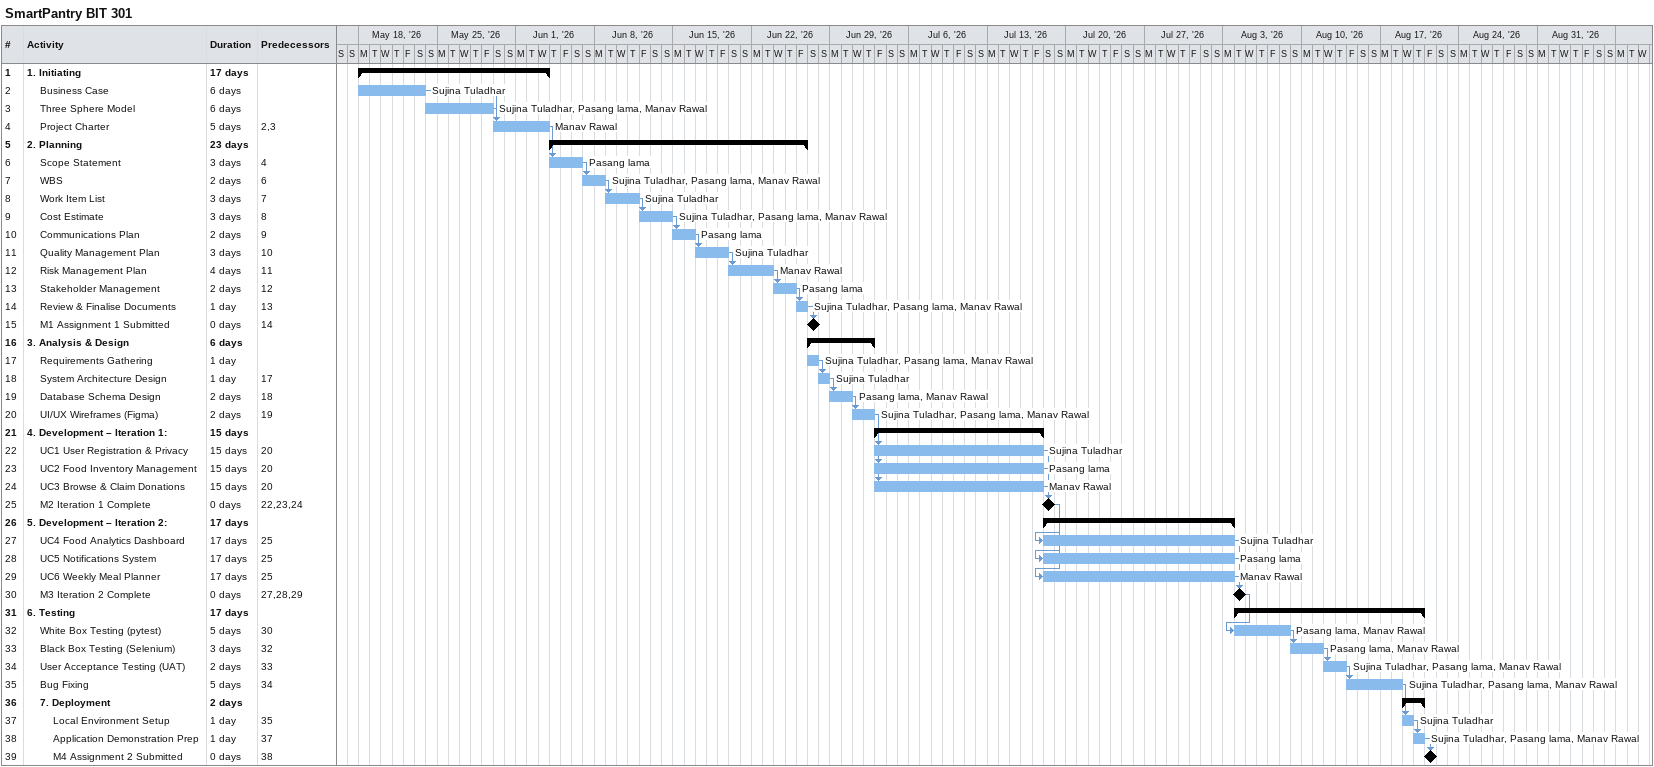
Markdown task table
SmartPantry BIT 301

| ID | Level | Task | Duration | Start | Finish | Predecessors | Resources |
|---|---|---|---|---|---|---|---|
| 1 | 1 | **1. Initiating** | 17d | 2026-05-18 | 2026-06-03 |  |  |
| 2 | 2 | Business Case | 6d | 2026-05-18 | 2026-05-23 |  | Sujina Tuladhar |
| 3 | 2 | Three Sphere Model | 6d | 2026-05-24 | 2026-05-29 |  | Sujina Tuladhar, Pasang lama, Manav Rawal |
| 4 | 2 | Project Charter | 5d | 2026-05-30 | 2026-06-03 | 2, 3 | Manav Rawal |
| 5 | 1 | **2. Planning** | 23d | 2026-06-04 | 2026-06-26 |  |  |
| 6 | 2 | Scope Statement | 3d | 2026-06-04 | 2026-06-06 | 4 | Pasang lama |
| 7 | 2 | WBS | 2d | 2026-06-07 | 2026-06-08 | 6 | Sujina Tuladhar, Pasang lama, Manav Rawal |
| 8 | 2 | Work Item List | 3d | 2026-06-09 | 2026-06-11 | 7 | Sujina Tuladhar |
| 9 | 2 | Cost Estimate | 3d | 2026-06-12 | 2026-06-14 | 8 | Sujina Tuladhar, Pasang lama, Manav Rawal |
| 10 | 2 | Communications Plan | 2d | 2026-06-15 | 2026-06-16 | 9 | Pasang lama |
| 11 | 2 | Quality Management Plan | 3d | 2026-06-17 | 2026-06-19 | 10 | Sujina Tuladhar |
| 12 | 2 | Risk Management Plan | 4d | 2026-06-20 | 2026-06-23 | 11 | Manav Rawal |
| 13 | 2 | Stakeholder Management | 2d | 2026-06-24 | 2026-06-25 | 12 | Pasang lama |
| 14 | 2 | Review & Finalise Documents | 1d | 2026-06-26 | 2026-06-26 | 13 | Sujina Tuladhar, Pasang lama, Manav Rawal |
| 15 | 2 | M1 Assignment 1 Submitted | 0d | 2026-06-27 | 2026-06-27 | 14 |  |
| 16 | 1 | **3. Analysis & Design** | 6d | 2026-06-27 | 2026-07-02 |  |  |
| 17 | 2 | Requirements Gathering | 1d | 2026-06-27 | 2026-06-27 |  | Sujina Tuladhar, Pasang lama, Manav Rawal |
| 18 | 2 | System Architecture Design | 1d | 2026-06-28 | 2026-06-28 | 17 | Sujina Tuladhar |
| 19 | 2 | Database Schema Design | 2d | 2026-06-29 | 2026-06-30 | 18 | Pasang lama, Manav Rawal |
| 20 | 2 | UI/UX Wireframes (Figma) | 2d | 2026-07-01 | 2026-07-02 | 19 | Sujina Tuladhar, Pasang lama, Manav Rawal |
| 21 | 1 | **4. Development – Iteration 1:** | 15d | 2026-07-03 | 2026-07-17 |  |  |
| 22 | 2 | UC1 User Registration & Privacy | 15d | 2026-07-03 | 2026-07-17 | 20 | Sujina Tuladhar |
| 23 | 2 | UC2 Food Inventory Management | 15d | 2026-07-03 | 2026-07-17 | 20 | Pasang lama |
| 24 | 2 | UC3 Browse & Claim Donations | 15d | 2026-07-03 | 2026-07-17 | 20 | Manav Rawal |
| 25 | 2 | M2 Iteration 1 Complete | 0d | 2026-07-18 | 2026-07-18 | 22, 23, 24 |  |
| 26 | 1 | **5. Development – Iteration 2:** | 17d | 2026-07-18 | 2026-08-03 |  |  |
| 27 | 2 | UC4 Food Analytics Dashboard | 17d | 2026-07-18 | 2026-08-03 | 25 | Sujina Tuladhar |
| 28 | 2 | UC5 Notifications System | 17d | 2026-07-18 | 2026-08-03 | 25 | Pasang lama |
| 29 | 2 | UC6 Weekly Meal Planner | 17d | 2026-07-18 | 2026-08-03 | 25 | Manav Rawal |
| 30 | 2 | M3 Iteration 2 Complete | 0d | 2026-08-04 | 2026-08-04 | 27, 28, 29 |  |
| 31 | 1 | **6. Testing** | 17d | 2026-08-04 | 2026-08-20 |  |  |
| 32 | 2 | White Box Testing (pytest) | 5d | 2026-08-04 | 2026-08-08 | 30 | Pasang lama, Manav Rawal |
| 33 | 2 | Black Box Testing (Selenium) | 3d | 2026-08-09 | 2026-08-11 | 32 | Pasang lama, Manav Rawal |
| 34 | 2 | User Acceptance Testing (UAT) | 2d | 2026-08-12 | 2026-08-13 | 33 | Sujina Tuladhar, Pasang lama, Manav Rawal |
| 35 | 2 | Bug Fixing | 5d | 2026-08-14 | 2026-08-18 | 34 | Sujina Tuladhar, Pasang lama, Manav Rawal |
| 36 | 2 | **7. Deployment** | 2d | 2026-08-19 | 2026-08-20 |  |  |
| 37 | 3 | Local Environment Setup | 1d | 2026-08-19 | 2026-08-19 | 35 | Sujina Tuladhar |
| 38 | 3 | Application Demonstration Prep | 1d | 2026-08-20 | 2026-08-20 | 37 | Sujina Tuladhar, Pasang lama, Manav Rawal |
| 39 | 3 | M4 Assignment 2 Submitted | 0d | 2026-08-21 | 2026-08-21 | 38 |  |
